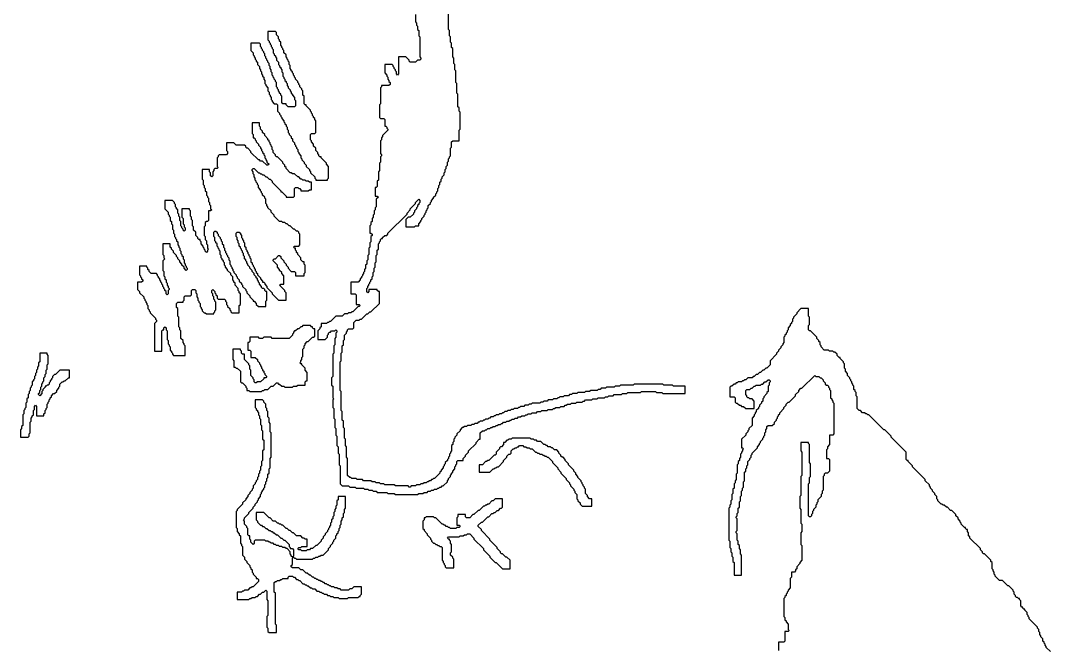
# Model space of a CAD drawing. Header units: metres. Extents: x 0 to 7998, y 2 to 10328.
# Drawn here: x 3656 to 5596, y 8276 to 9457 of the extents above; entities that cross this region are included whole.
import ezdxf

# ---------------------------------------------------------------- set-up
doc = ezdxf.new("R2010")
doc.units = ezdxf.units.M

msp = doc.modelspace()

# ---------------------------------------------------------------- linework, layer by layer
for points in [[(4400, 9468), (4400, 9454), (4402, 9452), (4402, 9448), (4404, 9446), (4404, 9440), (4406, 9438), (4406, 9428), (4408, 9426), (4408, 9388), (4410, 9386), (4410, 9384), (4408, 9382), (4404, 9382), (4400, 9378), (4390, 9378), (4388, 9380), (4388, 9382), (4382, 9388), (4368, 9388), (4368, 9356), (4366, 9354), (4364, 9356), (4364, 9360), (4362, 9362), (4362, 9364), (4360, 9366), (4360, 9368), (4358, 9370), (4358, 9372), (4356, 9374), (4342, 9374), (4342, 9358), (4346, 9354), (4346, 9352), (4348, 9350), (4348, 9346), (4350, 9344), (4350, 9342), (4352, 9340), (4352, 9336), (4350, 9334), (4336, 9334), (4336, 9332), (4334, 9330), (4334, 9300), (4332, 9298), (4332, 9274), (4334, 9272), (4340, 9272), (4342, 9270), (4342, 9258), (4344, 9258), (4346, 9256), (4346, 9254), (4348, 9252), (4348, 9250), (4338, 9240), (4338, 9238), (4336, 9236), (4336, 9232), (4334, 9230), (4334, 9206), (4336, 9204), (4336, 9202), (4334, 9200), (4334, 9190), (4332, 9188), (4332, 9174), (4330, 9172), (4330, 9156), (4328, 9154), (4328, 9144), (4326, 9142), (4324, 9142), (4324, 9126), (4328, 9126), (4330, 9124), (4326, 9120), (4326, 9106), (4324, 9104), (4324, 9100), (4322, 9098), (4322, 9092), (4320, 9090), (4320, 9086), (4318, 9084), (4318, 9078), (4316, 9076), (4316, 9072), (4314, 9070), (4314, 9056), (4316, 9056), (4318, 9054), (4318, 9052), (4316, 9050), (4316, 9040), (4314, 9038), (4314, 9030), (4312, 9028), (4312, 9016), (4310, 9014), (4310, 9006), (4308, 9004), (4308, 8998), (4306, 8996), (4306, 8990), (4304, 8988), (4304, 8984), (4302, 8982), (4302, 8980), (4300, 8978), (4300, 8976), (4298, 8974), (4298, 8972), (4296, 8970), (4296, 8968), (4292, 8964), (4278, 8964), (4278, 8942), (4286, 8942), (4288, 8940), (4288, 8922), (4294, 8922), (4296, 8920), (4294, 8918), (4292, 8918), (4282, 8908), (4280, 8908), (4278, 8906), (4274, 8906), (4272, 8904), (4266, 8904), (4262, 8900), (4250, 8900), (4240, 8890), (4238, 8890), (4236, 8888), (4234, 8888), (4232, 8886), (4222, 8886), (4222, 8880), (4220, 8878), (4220, 8876), (4216, 8872), (4216, 8856), (4230, 8856), (4234, 8860), (4234, 8864), (4236, 8866), (4236, 8868), (4238, 8870), (4240, 8870), (4242, 8872), (4248, 8872), (4250, 8874), (4252, 8872), (4252, 8870), (4250, 8868), (4250, 8860), (4248, 8858), (4248, 8846), (4246, 8844), (4246, 8830), (4244, 8828), (4244, 8786), (4242, 8784), (4242, 8770), (4244, 8768), (4244, 8746), (4246, 8744), (4244, 8742), (4244, 8728), (4246, 8726), (4246, 8708), (4248, 8706), (4248, 8690), (4250, 8688), (4250, 8676), (4252, 8674), (4252, 8656), (4254, 8654), (4254, 8642), (4256, 8640), (4256, 8620), (4258, 8618), (4258, 8584), (4262, 8580), (4274, 8580), (4276, 8578), (4286, 8578), (4288, 8576), (4302, 8576), (4304, 8574), (4310, 8574), (4312, 8572), (4318, 8572), (4320, 8570), (4326, 8570), (4328, 8568), (4346, 8568), (4348, 8566), (4360, 8566), (4362, 8564), (4404, 8564), (4406, 8566), (4414, 8566), (4416, 8568), (4422, 8568), (4424, 8570), (4428, 8570), (4430, 8572), (4434, 8572), (4436, 8574), (4440, 8574), (4442, 8576), (4444, 8576), (4446, 8578), (4448, 8578), (4450, 8580), (4452, 8580), (4460, 8588), (4460, 8590), (4462, 8592), (4462, 8594), (4466, 8598), (4466, 8600), (4468, 8602), (4468, 8604), (4470, 8606), (4470, 8608), (4474, 8612), (4474, 8616), (4476, 8618), (4476, 8620), (4478, 8622), (4478, 8626), (4480, 8628), (4490, 8628), (4490, 8632), (4494, 8636), (4494, 8638), (4500, 8644), (4500, 8646), (4514, 8660), (4514, 8662), (4520, 8668), (4522, 8668), (4522, 8680), (4526, 8684), (4530, 8684), (4532, 8686), (4534, 8686), (4536, 8688), (4540, 8688), (4542, 8690), (4544, 8690), (4546, 8692), (4550, 8692), (4552, 8694), (4554, 8694), (4556, 8696), (4560, 8696), (4562, 8698), (4564, 8698), (4566, 8700), (4570, 8700), (4572, 8702), (4576, 8702), (4578, 8704), (4580, 8704), (4582, 8706), (4586, 8706), (4588, 8708), (4592, 8708), (4594, 8710), (4598, 8710), (4600, 8712), (4606, 8712), (4608, 8714), (4610, 8714), (4612, 8716), (4618, 8716), (4620, 8718), (4628, 8718), (4630, 8720), (4636, 8720), (4638, 8722), (4648, 8722), (4650, 8724), (4658, 8724), (4660, 8726), (4662, 8726), (4664, 8728), (4672, 8728), (4674, 8730), (4680, 8730), (4682, 8732), (4684, 8732), (4686, 8734), (4692, 8734), (4694, 8736), (4702, 8736), (4704, 8738), (4714, 8738), (4716, 8740), (4718, 8740), (4720, 8742), (4732, 8742), (4734, 8744), (4742, 8744), (4744, 8746), (4756, 8746), (4758, 8748), (4762, 8748), (4764, 8750), (4772, 8750), (4774, 8752), (4788, 8752), (4790, 8754), (4798, 8754), (4800, 8756), (4824, 8756), (4826, 8758), (4852, 8758), (4854, 8756), (4864, 8756), (4866, 8754), (4908, 8754), (4908, 8768), (4886, 8768), (4884, 8770), (4868, 8770), (4866, 8772), (4812, 8772), (4810, 8770), (4786, 8770), (4784, 8768), (4776, 8768), (4774, 8766), (4760, 8766), (4758, 8764), (4750, 8764), (4748, 8762), (4744, 8762), (4742, 8760), (4730, 8760), (4728, 8758), (4720, 8758), (4718, 8756), (4706, 8756), (4704, 8754), (4696, 8754), (4694, 8752), (4690, 8752), (4688, 8750), (4680, 8750), (4678, 8748), (4672, 8748), (4670, 8746), (4668, 8746), (4666, 8744), (4660, 8744), (4658, 8742), (4650, 8742), (4648, 8740), (4642, 8740), (4640, 8738), (4636, 8738), (4634, 8736), (4620, 8736), (4618, 8734), (4614, 8734), (4612, 8732), (4606, 8732), (4604, 8730), (4598, 8730), (4596, 8728), (4594, 8728), (4592, 8726), (4586, 8726), (4584, 8724), (4580, 8724), (4578, 8722), (4574, 8722), (4572, 8720), (4568, 8720), (4566, 8718), (4564, 8718), (4562, 8716), (4558, 8716), (4556, 8714), (4552, 8714), (4550, 8712), (4548, 8712), (4546, 8710), (4542, 8710), (4540, 8708), (4538, 8708), (4536, 8706), (4532, 8706), (4530, 8704), (4528, 8704), (4526, 8702), (4522, 8702), (4520, 8700), (4518, 8700), (4516, 8698), (4512, 8698), (4510, 8696), (4506, 8696), (4504, 8694), (4498, 8694), (4496, 8692), (4492, 8692), (4490, 8690), (4488, 8690), (4484, 8686), (4484, 8684), (4478, 8678), (4478, 8676), (4474, 8672), (4474, 8670), (4472, 8668), (4472, 8664), (4470, 8662), (4470, 8658), (4468, 8656), (4468, 8646), (4466, 8644), (4466, 8642), (4464, 8640), (4464, 8636), (4462, 8634), (4462, 8632), (4460, 8630), (4460, 8628), (4456, 8624), (4456, 8622), (4454, 8620), (4454, 8618), (4452, 8616), (4452, 8614), (4448, 8610), (4448, 8608), (4446, 8606), (4446, 8604), (4436, 8594), (4434, 8594), (4432, 8592), (4430, 8592), (4428, 8590), (4426, 8590), (4424, 8588), (4422, 8588), (4420, 8586), (4416, 8586), (4414, 8584), (4410, 8584), (4408, 8582), (4402, 8582), (4400, 8580), (4392, 8580), (4390, 8578), (4388, 8578), (4386, 8580), (4362, 8580), (4360, 8582), (4342, 8582), (4340, 8584), (4334, 8584), (4332, 8586), (4326, 8586), (4324, 8588), (4318, 8588), (4316, 8590), (4302, 8590), (4300, 8592), (4290, 8592), (4288, 8594), (4280, 8594), (4278, 8596), (4276, 8596), (4272, 8600), (4272, 8632), (4270, 8634), (4270, 8654), (4268, 8656), (4268, 8668), (4266, 8670), (4266, 8688), (4264, 8690), (4264, 8702), (4262, 8704), (4262, 8720), (4260, 8722), (4260, 8758), (4258, 8760), (4258, 8814), (4260, 8816), (4260, 8830), (4262, 8832), (4262, 8844), (4264, 8846), (4264, 8854), (4266, 8856), (4266, 8864), (4270, 8868), (4270, 8870), (4272, 8872), (4272, 8874), (4274, 8876), (4282, 8876), (4284, 8878), (4284, 8888), (4288, 8892), (4294, 8892), (4296, 8894), (4298, 8894), (4308, 8904), (4310, 8904), (4314, 8908), (4316, 8908), (4332, 8924), (4332, 8946), (4330, 8946), (4328, 8948), (4328, 8950), (4312, 8950), (4312, 8946), (4310, 8944), (4308, 8946), (4308, 8952), (4310, 8954), (4310, 8956), (4312, 8958), (4312, 8960), (4314, 8962), (4314, 8964), (4316, 8966), (4316, 8968), (4318, 8970), (4318, 8974), (4320, 8976), (4320, 8982), (4322, 8984), (4322, 8990), (4324, 8992), (4324, 9000), (4326, 9002), (4326, 9014), (4328, 9016), (4328, 9024), (4330, 9026), (4330, 9036), (4332, 9038), (4332, 9040), (4334, 9042), (4334, 9044), (4336, 9046), (4338, 9046), (4338, 9048), (4342, 9052), (4346, 9052), (4348, 9054), (4348, 9056), (4384, 9092), (4384, 9094), (4390, 9100), (4390, 9102), (4400, 9112), (4400, 9114), (4406, 9120), (4408, 9118), (4408, 9114), (4406, 9112), (4406, 9110), (4404, 9108), (4404, 9106), (4402, 9104), (4402, 9102), (4398, 9098), (4398, 9096), (4396, 9094), (4396, 9092), (4390, 9086), (4386, 9086), (4382, 9082), (4382, 9068), (4398, 9068), (4400, 9070), (4406, 9070), (4406, 9074), (4410, 9078), (4410, 9080), (4412, 9082), (4412, 9084), (4416, 9088), (4416, 9090), (4418, 9092), (4418, 9094), (4420, 9096), (4420, 9098), (4422, 9100), (4422, 9102), (4424, 9104), (4424, 9108), (4428, 9112), (4428, 9114), (4430, 9116), (4430, 9118), (4434, 9122), (4434, 9124), (4438, 9128), (4438, 9130), (4440, 9132), (4440, 9134), (4442, 9136), (4442, 9140), (4444, 9142), (4444, 9146), (4446, 9148), (4446, 9152), (4448, 9154), (4448, 9158), (4450, 9160), (4450, 9162), (4454, 9166), (4454, 9170), (4456, 9172), (4456, 9176), (4458, 9178), (4458, 9182), (4460, 9184), (4460, 9190), (4462, 9192), (4462, 9196), (4464, 9198), (4464, 9200), (4466, 9202), (4466, 9216), (4468, 9218), (4468, 9228), (4470, 9230), (4482, 9230), (4482, 9250), (4484, 9252), (4484, 9284), (4482, 9286), (4482, 9292), (4480, 9294), (4480, 9318), (4478, 9320), (4478, 9338), (4476, 9340), (4476, 9362), (4474, 9364), (4474, 9374), (4472, 9376), (4472, 9386), (4470, 9388), (4470, 9404), (4468, 9406), (4468, 9414), (4466, 9416), (4466, 9426), (4464, 9428), (4464, 9438), (4462, 9440), (4462, 9472)], [(5596, 8268), (5588, 8276), (5588, 8278), (5586, 8280), (5586, 8282), (5584, 8284), (5584, 8286), (5582, 8288), (5582, 8292), (5578, 8296), (5578, 8298), (5576, 8300), (5576, 8304), (5574, 8306), (5574, 8310), (5572, 8312), (5572, 8314), (5556, 8330), (5556, 8332), (5554, 8334), (5554, 8336), (5552, 8338), (5552, 8342), (5548, 8346), (5548, 8348), (5546, 8348), (5544, 8350), (5544, 8352), (5542, 8352), (5540, 8354), (5540, 8364), (5538, 8366), (5538, 8368), (5536, 8368), (5534, 8370), (5532, 8370), (5530, 8372), (5530, 8374), (5528, 8376), (5528, 8380), (5526, 8382), (5526, 8384), (5518, 8392), (5516, 8392), (5506, 8402), (5500, 8402), (5492, 8410), (5492, 8412), (5490, 8414), (5490, 8418), (5488, 8420), (5488, 8422), (5486, 8424), (5486, 8436), (5484, 8438), (5484, 8440), (5472, 8452), (5470, 8452), (5468, 8454), (5468, 8456), (5464, 8460), (5464, 8462), (5444, 8482), (5444, 8484), (5442, 8486), (5442, 8492), (5440, 8494), (5440, 8498), (5438, 8498), (5436, 8500), (5436, 8502), (5434, 8502), (5428, 8508), (5428, 8510), (5426, 8512), (5426, 8514), (5422, 8518), (5422, 8520), (5418, 8524), (5418, 8526), (5410, 8534), (5408, 8534), (5402, 8540), (5400, 8540), (5396, 8544), (5394, 8544), (5392, 8546), (5390, 8546), (5384, 8552), (5384, 8554), (5382, 8556), (5382, 8560), (5378, 8564), (5378, 8566), (5374, 8570), (5374, 8572), (5370, 8576), (5370, 8578), (5368, 8580), (5368, 8582), (5360, 8590), (5360, 8592), (5336, 8616), (5336, 8618), (5328, 8626), (5328, 8628), (5326, 8628), (5324, 8630), (5324, 8644), (5296, 8672), (5296, 8674), (5284, 8686), (5282, 8686), (5254, 8714), (5252, 8714), (5250, 8716), (5248, 8716), (5246, 8718), (5242, 8718), (5238, 8722), (5236, 8722), (5232, 8726), (5232, 8748), (5230, 8750), (5230, 8756), (5228, 8758), (5228, 8760), (5226, 8762), (5226, 8768), (5224, 8770), (5224, 8772), (5222, 8774), (5222, 8776), (5220, 8778), (5220, 8780), (5218, 8782), (5218, 8784), (5214, 8788), (5214, 8792), (5210, 8796), (5210, 8800), (5208, 8802), (5208, 8810), (5206, 8812), (5206, 8814), (5200, 8820), (5200, 8822), (5198, 8822), (5194, 8826), (5194, 8828), (5190, 8832), (5188, 8832), (5186, 8834), (5180, 8834), (5178, 8836), (5170, 8836), (5164, 8842), (5164, 8844), (5162, 8846), (5162, 8850), (5160, 8852), (5160, 8854), (5156, 8858), (5156, 8860), (5144, 8872), (5142, 8872), (5140, 8874), (5140, 8882), (5142, 8884), (5142, 8898), (5140, 8900), (5140, 8914), (5126, 8914), (5118, 8906), (5118, 8904), (5112, 8898), (5112, 8896), (5110, 8894), (5110, 8890), (5108, 8888), (5108, 8886), (5106, 8884), (5106, 8882), (5102, 8878), (5102, 8874), (5100, 8872), (5100, 8870), (5098, 8868), (5098, 8866), (5096, 8864), (5096, 8862), (5094, 8860), (5094, 8850), (5092, 8848), (5092, 8846), (5088, 8842), (5088, 8840), (5084, 8836), (5084, 8834), (5080, 8830), (5080, 8828), (5068, 8816), (5068, 8808), (5062, 8802), (5060, 8802), (5056, 8798), (5054, 8798), (5050, 8794), (5048, 8794), (5044, 8790), (5042, 8790), (5038, 8786), (5036, 8786), (5034, 8784), (5026, 8784), (5022, 8780), (5020, 8780), (5018, 8778), (5016, 8778), (5014, 8776), (5008, 8776), (5006, 8774), (5004, 8774), (5002, 8772), (5000, 8772), (4996, 8768), (4994, 8768), (4992, 8766), (4992, 8748), (5000, 8748), (5002, 8746), (5002, 8738), (5004, 8736), (5006, 8736), (5010, 8732), (5012, 8732), (5014, 8730), (5018, 8730), (5022, 8726), (5038, 8726), (5038, 8740), (5034, 8744), (5030, 8744), (5028, 8746), (5026, 8746), (5024, 8748), (5024, 8750), (5022, 8752), (5022, 8760), (5024, 8762), (5030, 8762), (5032, 8764), (5034, 8764), (5038, 8768), (5040, 8768), (5042, 8770), (5050, 8770), (5052, 8772), (5054, 8772), (5058, 8776), (5060, 8776), (5064, 8780), (5066, 8780), (5068, 8778), (5068, 8776), (5066, 8774), (5066, 8770), (5064, 8768), (5064, 8758), (5062, 8756), (5062, 8754), (5056, 8748), (5056, 8746), (5054, 8744), (5054, 8740), (5052, 8738), (5052, 8736), (5048, 8732), (5048, 8730), (5046, 8728), (5046, 8726), (5042, 8722), (5042, 8720), (5040, 8718), (5040, 8716), (5038, 8714), (5038, 8712), (5034, 8708), (5034, 8694), (5028, 8688), (5028, 8686), (5026, 8684), (5026, 8682), (5022, 8678), (5022, 8676), (5014, 8668), (5014, 8652), (5016, 8652), (5018, 8650), (5016, 8648), (5016, 8646), (5014, 8644), (5014, 8642), (5012, 8640), (5012, 8634), (5010, 8632), (5010, 8628), (5008, 8626), (5008, 8622), (5006, 8620), (5006, 8604), (5004, 8602), (5004, 8592), (5002, 8590), (5002, 8586), (5000, 8584), (5000, 8576), (4998, 8574), (4998, 8566), (4996, 8564), (4996, 8554), (4994, 8552), (4994, 8546), (4992, 8544), (4992, 8540), (4990, 8538), (4990, 8478), (4992, 8476), (4992, 8464), (4994, 8462), (4994, 8456), (4996, 8454), (4996, 8448), (4998, 8446), (4998, 8438), (5000, 8436), (5000, 8412), (5014, 8412), (5014, 8450), (5012, 8452), (5012, 8460), (5010, 8462), (5010, 8468), (5008, 8470), (5008, 8476), (5006, 8478), (5006, 8490), (5004, 8492), (5004, 8494), (5006, 8496), (5006, 8518), (5004, 8520), (5004, 8522), (5006, 8524), (5006, 8528), (5008, 8530), (5008, 8538), (5010, 8540), (5010, 8550), (5012, 8552), (5012, 8560), (5014, 8562), (5014, 8570), (5016, 8572), (5016, 8576), (5018, 8578), (5018, 8588), (5020, 8590), (5020, 8606), (5022, 8608), (5022, 8612), (5024, 8614), (5024, 8618), (5026, 8620), (5026, 8626), (5030, 8630), (5030, 8632), (5032, 8634), (5032, 8638), (5034, 8640), (5034, 8642), (5044, 8652), (5044, 8654), (5048, 8658), (5048, 8660), (5050, 8662), (5050, 8664), (5054, 8668), (5054, 8670), (5056, 8672), (5056, 8674), (5058, 8676), (5058, 8680), (5060, 8682), (5060, 8686), (5062, 8688), (5062, 8692), (5064, 8694), (5072, 8694), (5076, 8698), (5076, 8700), (5080, 8704), (5080, 8706), (5082, 8708), (5082, 8710), (5084, 8712), (5084, 8714), (5086, 8716), (5086, 8718), (5094, 8726), (5094, 8728), (5098, 8732), (5098, 8734), (5102, 8738), (5104, 8738), (5116, 8750), (5116, 8752), (5122, 8758), (5122, 8760), (5126, 8764), (5128, 8764), (5152, 8788), (5154, 8786), (5160, 8786), (5162, 8784), (5164, 8784), (5168, 8780), (5168, 8778), (5172, 8774), (5172, 8772), (5174, 8770), (5176, 8770), (5178, 8768), (5178, 8766), (5180, 8764), (5180, 8762), (5182, 8760), (5182, 8746), (5184, 8744), (5184, 8742), (5186, 8740), (5186, 8738), (5188, 8736), (5188, 8678), (5186, 8676), (5180, 8676), (5180, 8658), (5176, 8654), (5176, 8650), (5174, 8648), (5174, 8632), (5178, 8632), (5180, 8630), (5180, 8608), (5176, 8604), (5172, 8604), (5170, 8602), (5170, 8600), (5168, 8598), (5168, 8572), (5166, 8570), (5166, 8566), (5164, 8564), (5164, 8560), (5158, 8554), (5158, 8550), (5156, 8548), (5156, 8546), (5154, 8544), (5154, 8540), (5150, 8536), (5150, 8534), (5148, 8532), (5148, 8528), (5146, 8526), (5146, 8524), (5144, 8522), (5142, 8522), (5140, 8524), (5140, 8584), (5142, 8586), (5142, 8596), (5144, 8598), (5144, 8622), (5142, 8624), (5142, 8658), (5140, 8660), (5140, 8662), (5126, 8662), (5126, 8646), (5128, 8644), (5128, 8600), (5126, 8598), (5126, 8562), (5124, 8560), (5124, 8538), (5126, 8536), (5126, 8510), (5128, 8508), (5128, 8494), (5126, 8492), (5126, 8470), (5128, 8468), (5128, 8440), (5124, 8436), (5124, 8434), (5118, 8428), (5118, 8424), (5116, 8422), (5116, 8420), (5114, 8418), (5108, 8418), (5108, 8408), (5106, 8406), (5106, 8388), (5102, 8384), (5102, 8382), (5100, 8380), (5100, 8378), (5098, 8376), (5098, 8374), (5096, 8372), (5096, 8370), (5094, 8368), (5094, 8334), (5096, 8332), (5096, 8328), (5098, 8326), (5098, 8324), (5102, 8320), (5102, 8310), (5104, 8308), (5102, 8306), (5096, 8306), (5096, 8288), (5094, 8286), (5084, 8286), (5084, 8270)]]:
    msp.add_lwpolyline(points)
for points in [[(4122, 9436), (4122, 9420), (4124, 9418), (4124, 9416), (4126, 9414), (4126, 9412), (4128, 9410), (4128, 9408), (4130, 9406), (4130, 9404), (4132, 9402), (4132, 9396), (4134, 9394), (4134, 9392), (4136, 9390), (4136, 9388), (4138, 9386), (4138, 9382), (4142, 9378), (4142, 9374), (4144, 9372), (4144, 9370), (4146, 9368), (4146, 9366), (4148, 9364), (4148, 9360), (4150, 9358), (4150, 9352), (4152, 9350), (4152, 9348), (4154, 9346), (4154, 9344), (4156, 9342), (4156, 9340), (4158, 9338), (4158, 9334), (4160, 9332), (4160, 9330), (4164, 9326), (4164, 9324), (4166, 9322), (4166, 9320), (4168, 9318), (4168, 9316), (4172, 9312), (4172, 9308), (4174, 9306), (4174, 9296), (4172, 9294), (4160, 9294), (4156, 9298), (4156, 9300), (4150, 9300), (4148, 9302), (4148, 9314), (4146, 9316), (4146, 9318), (4144, 9320), (4144, 9322), (4142, 9324), (4142, 9326), (4140, 9328), (4140, 9330), (4138, 9332), (4138, 9340), (4136, 9342), (4136, 9344), (4134, 9346), (4134, 9348), (4132, 9350), (4132, 9352), (4130, 9354), (4130, 9358), (4128, 9360), (4128, 9364), (4126, 9366), (4126, 9370), (4124, 9372), (4124, 9376), (4122, 9378), (4122, 9380), (4120, 9382), (4120, 9384), (4118, 9386), (4118, 9388), (4116, 9390), (4116, 9394), (4114, 9396), (4114, 9398), (4112, 9400), (4112, 9402), (4110, 9404), (4110, 9406), (4108, 9408), (4108, 9412), (4106, 9414), (4090, 9414), (4090, 9400), (4094, 9396), (4094, 9392), (4096, 9390), (4096, 9388), (4098, 9386), (4098, 9384), (4100, 9382), (4100, 9380), (4102, 9378), (4102, 9374), (4106, 9370), (4106, 9366), (4108, 9364), (4108, 9362), (4110, 9360), (4110, 9356), (4112, 9354), (4112, 9352), (4114, 9350), (4114, 9346), (4116, 9344), (4116, 9338), (4118, 9336), (4118, 9334), (4122, 9330), (4122, 9324), (4124, 9322), (4124, 9318), (4126, 9316), (4126, 9314), (4128, 9312), (4128, 9308), (4130, 9306), (4130, 9304), (4134, 9300), (4138, 9300), (4140, 9298), (4140, 9286), (4144, 9282), (4144, 9280), (4146, 9278), (4146, 9276), (4148, 9274), (4148, 9272), (4152, 9268), (4152, 9266), (4154, 9264), (4154, 9262), (4156, 9260), (4156, 9258), (4158, 9256), (4158, 9252), (4160, 9250), (4160, 9246), (4162, 9244), (4162, 9242), (4166, 9238), (4166, 9236), (4168, 9234), (4168, 9230), (4172, 9226), (4172, 9224), (4174, 9222), (4174, 9220), (4176, 9218), (4176, 9216), (4178, 9214), (4178, 9210), (4180, 9208), (4180, 9206), (4184, 9202), (4184, 9198), (4186, 9196), (4186, 9194), (4190, 9190), (4190, 9188), (4194, 9184), (4194, 9182), (4200, 9176), (4200, 9174), (4202, 9172), (4202, 9170), (4210, 9162), (4210, 9160), (4212, 9158), (4212, 9156), (4234, 9156), (4234, 9158), (4236, 9160), (4236, 9182), (4232, 9186), (4232, 9188), (4222, 9198), (4222, 9200), (4220, 9200), (4218, 9202), (4218, 9204), (4216, 9206), (4216, 9208), (4212, 9212), (4212, 9216), (4208, 9220), (4208, 9224), (4204, 9228), (4204, 9230), (4202, 9232), (4202, 9242), (4204, 9244), (4210, 9244), (4212, 9246), (4212, 9268), (4210, 9270), (4210, 9272), (4208, 9274), (4208, 9276), (4206, 9278), (4206, 9280), (4204, 9282), (4204, 9284), (4202, 9286), (4202, 9288), (4194, 9296), (4194, 9298), (4192, 9298), (4190, 9300), (4190, 9314), (4188, 9316), (4188, 9324), (4186, 9326), (4186, 9328), (4182, 9332), (4182, 9334), (4180, 9336), (4180, 9338), (4178, 9340), (4178, 9342), (4174, 9346), (4174, 9348), (4172, 9350), (4172, 9352), (4170, 9354), (4170, 9356), (4168, 9358), (4168, 9360), (4166, 9362), (4166, 9364), (4164, 9366), (4164, 9372), (4162, 9374), (4162, 9378), (4160, 9380), (4160, 9382), (4158, 9384), (4158, 9386), (4156, 9388), (4156, 9392), (4152, 9396), (4152, 9400), (4150, 9402), (4150, 9404), (4148, 9406), (4148, 9408), (4146, 9410), (4146, 9416), (4144, 9418), (4144, 9420), (4142, 9422), (4142, 9426), (4138, 9430), (4138, 9434), (4136, 9436)], [(4092, 9264), (4092, 9244), (4094, 9242), (4094, 9236), (4096, 9236), (4098, 9234), (4098, 9232), (4100, 9230), (4100, 9228), (4104, 9224), (4104, 9222), (4108, 9218), (4108, 9216), (4110, 9214), (4110, 9212), (4112, 9210), (4112, 9208), (4114, 9206), (4114, 9204), (4116, 9202), (4116, 9198), (4118, 9196), (4118, 9194), (4120, 9192), (4120, 9190), (4124, 9186), (4122, 9184), (4120, 9184), (4112, 9192), (4108, 9192), (4106, 9194), (4104, 9194), (4090, 9208), (4090, 9210), (4084, 9216), (4082, 9216), (4080, 9218), (4080, 9220), (4078, 9222), (4062, 9222), (4058, 9226), (4044, 9226), (4044, 9212), (4046, 9210), (4046, 9206), (4044, 9204), (4030, 9204), (4028, 9202), (4028, 9200), (4026, 9198), (4026, 9182), (4028, 9180), (4026, 9178), (4022, 9178), (4020, 9176), (4020, 9174), (4018, 9172), (4018, 9164), (4016, 9162), (4014, 9164), (4014, 9170), (4012, 9172), (4012, 9176), (3998, 9176), (3998, 9158), (4000, 9156), (4000, 9148), (4002, 9146), (4002, 9142), (4004, 9140), (4004, 9136), (4006, 9134), (4006, 9128), (4008, 9126), (4008, 9124), (4010, 9122), (4010, 9116), (4012, 9114), (4012, 9110), (4014, 9108), (4014, 9102), (4016, 9100), (4014, 9098), (4010, 9098), (4010, 9080), (4008, 9078), (4006, 9078), (4004, 9076), (4004, 9070), (4002, 9068), (4002, 9052), (4004, 9050), (4004, 9044), (4006, 9042), (4006, 9036), (4008, 9034), (4008, 9028), (4010, 9026), (4008, 9024), (4008, 9022), (4006, 9020), (4004, 9022), (4004, 9024), (4002, 9026), (4002, 9028), (4000, 9030), (4000, 9032), (3996, 9036), (3996, 9040), (3994, 9042), (3994, 9044), (3992, 9044), (3990, 9046), (3990, 9048), (3986, 9052), (3986, 9058), (3982, 9062), (3982, 9068), (3980, 9070), (3980, 9080), (3978, 9082), (3978, 9086), (3976, 9088), (3976, 9098), (3974, 9100), (3974, 9102), (3960, 9102), (3960, 9086), (3962, 9084), (3962, 9074), (3964, 9072), (3964, 9068), (3966, 9066), (3966, 9062), (3964, 9060), (3962, 9062), (3962, 9064), (3960, 9066), (3960, 9068), (3958, 9070), (3958, 9078), (3956, 9080), (3956, 9086), (3954, 9088), (3954, 9092), (3952, 9094), (3952, 9100), (3950, 9102), (3950, 9104), (3948, 9106), (3948, 9110), (3946, 9112), (3946, 9114), (3942, 9118), (3928, 9118), (3928, 9102), (3934, 9096), (3934, 9092), (3936, 9090), (3936, 9088), (3938, 9086), (3938, 9080), (3940, 9078), (3940, 9074), (3942, 9072), (3942, 9064), (3944, 9062), (3944, 9056), (3946, 9054), (3946, 9050), (3948, 9048), (3948, 9046), (3950, 9044), (3950, 9042), (3952, 9040), (3952, 9034), (3954, 9032), (3954, 9030), (3956, 9028), (3956, 9024), (3958, 9022), (3958, 9018), (3960, 9016), (3960, 9014), (3962, 9012), (3962, 9008), (3964, 9006), (3964, 9000), (3966, 8998), (3966, 8996), (3968, 8994), (3968, 8992), (3970, 8990), (3970, 8988), (3968, 8986), (3964, 8990), (3964, 8992), (3960, 8996), (3960, 8998), (3956, 9002), (3956, 9004), (3952, 9008), (3952, 9010), (3950, 9012), (3950, 9014), (3944, 9020), (3944, 9022), (3940, 9026), (3940, 9028), (3938, 9030), (3938, 9036), (3924, 9036), (3924, 9016), (3926, 9014), (3926, 9010), (3928, 9008), (3924, 9004), (3924, 8986), (3926, 8984), (3926, 8976), (3928, 8974), (3928, 8970), (3930, 8968), (3930, 8964), (3932, 8962), (3932, 8958), (3934, 8956), (3934, 8954), (3936, 8952), (3936, 8950), (3934, 8948), (3934, 8942), (3932, 8940), (3930, 8942), (3930, 8946), (3928, 8948), (3928, 8950), (3926, 8952), (3926, 8954), (3924, 8956), (3924, 8958), (3922, 8960), (3922, 8962), (3920, 8964), (3920, 8966), (3918, 8968), (3918, 8970), (3916, 8972), (3916, 8974), (3914, 8976), (3914, 8978), (3912, 8980), (3902, 8980), (3898, 8984), (3898, 8986), (3896, 8988), (3896, 8990), (3894, 8992), (3894, 8994), (3880, 8994), (3880, 8978), (3882, 8976), (3882, 8974), (3884, 8972), (3884, 8970), (3886, 8968), (3886, 8966), (3884, 8964), (3876, 8964), (3876, 8950), (3880, 8946), (3880, 8944), (3888, 8936), (3888, 8934), (3890, 8932), (3890, 8930), (3892, 8928), (3892, 8926), (3894, 8924), (3894, 8922), (3896, 8920), (3896, 8914), (3898, 8912), (3898, 8910), (3900, 8908), (3900, 8906), (3910, 8896), (3910, 8894), (3912, 8892), (3912, 8890), (3908, 8886), (3908, 8834), (3922, 8834), (3922, 8872), (3924, 8874), (3926, 8874), (3926, 8878), (3928, 8880), (3930, 8878), (3930, 8874), (3932, 8872), (3932, 8856), (3934, 8854), (3934, 8848), (3936, 8846), (3936, 8844), (3938, 8842), (3938, 8836), (3940, 8834), (3940, 8832), (3942, 8830), (3942, 8828), (3944, 8826), (3966, 8826), (3966, 8844), (3964, 8846), (3964, 8848), (3962, 8850), (3962, 8854), (3958, 8858), (3958, 8872), (3956, 8874), (3956, 8878), (3954, 8880), (3954, 8898), (3952, 8900), (3952, 8914), (3950, 8916), (3950, 8924), (3952, 8926), (3962, 8926), (3962, 8928), (3964, 8930), (3964, 8936), (3966, 8938), (3976, 8938), (3978, 8940), (3978, 8948), (3980, 8950), (3984, 8950), (3986, 8948), (3986, 8944), (3988, 8942), (3988, 8936), (3990, 8934), (3990, 8930), (3992, 8928), (3992, 8926), (3994, 8924), (3994, 8918), (3996, 8916), (3996, 8914), (3998, 8912), (3998, 8910), (4002, 8906), (4004, 8906), (4006, 8904), (4020, 8904), (4020, 8906), (4022, 8908), (4022, 8910), (4024, 8912), (4024, 8926), (4022, 8928), (4022, 8930), (4020, 8932), (4020, 8936), (4018, 8938), (4018, 8942), (4016, 8944), (4016, 8948), (4018, 8950), (4022, 8946), (4022, 8944), (4024, 8942), (4024, 8940), (4026, 8938), (4026, 8934), (4028, 8932), (4040, 8932), (4042, 8930), (4042, 8928), (4044, 8926), (4044, 8922), (4046, 8920), (4046, 8918), (4050, 8914), (4050, 8912), (4052, 8910), (4052, 8908), (4054, 8906), (4068, 8906), (4068, 8920), (4070, 8922), (4070, 8942), (4068, 8944), (4068, 8946), (4066, 8948), (4066, 8952), (4060, 8958), (4060, 8962), (4058, 8964), (4058, 8966), (4056, 8968), (4056, 8974), (4052, 8978), (4052, 8980), (4046, 8986), (4046, 8988), (4042, 8992), (4042, 8994), (4040, 8996), (4040, 9000), (4038, 9002), (4038, 9004), (4036, 9006), (4036, 9008), (4034, 9010), (4034, 9014), (4032, 9016), (4032, 9022), (4030, 9024), (4030, 9026), (4028, 9028), (4028, 9030), (4026, 9032), (4026, 9036), (4024, 9038), (4024, 9040), (4022, 9042), (4022, 9048), (4020, 9050), (4020, 9058), (4022, 9060), (4024, 9060), (4026, 9058), (4026, 9056), (4028, 9054), (4028, 9052), (4032, 9048), (4032, 9046), (4034, 9044), (4034, 9042), (4036, 9040), (4036, 9036), (4038, 9034), (4038, 9030), (4040, 9028), (4040, 9024), (4042, 9022), (4042, 9020), (4044, 9018), (4044, 9016), (4046, 9014), (4046, 9012), (4048, 9010), (4048, 9006), (4050, 9004), (4050, 8998), (4052, 8996), (4052, 8994), (4054, 8992), (4054, 8990), (4056, 8988), (4056, 8986), (4058, 8984), (4058, 8982), (4062, 8978), (4062, 8976), (4064, 8974), (4064, 8972), (4068, 8968), (4068, 8966), (4072, 8962), (4072, 8960), (4074, 8958), (4074, 8956), (4080, 8950), (4080, 8948), (4082, 8946), (4082, 8944), (4088, 8938), (4088, 8936), (4094, 8930), (4094, 8928), (4096, 8928), (4100, 8924), (4100, 8922), (4104, 8918), (4118, 8918), (4118, 8928), (4120, 8930), (4120, 8946), (4118, 8946), (4116, 8948), (4116, 8950), (4114, 8952), (4112, 8952), (4110, 8954), (4110, 8956), (4106, 8960), (4106, 8962), (4104, 8964), (4104, 8966), (4102, 8968), (4102, 8970), (4100, 8972), (4100, 8974), (4096, 8978), (4096, 8980), (4092, 8984), (4092, 8986), (4088, 8990), (4088, 8992), (4084, 8996), (4084, 8998), (4082, 9000), (4082, 9002), (4080, 9004), (4080, 9006), (4078, 9008), (4078, 9012), (4076, 9014), (4076, 9018), (4074, 9020), (4074, 9022), (4072, 9024), (4072, 9026), (4070, 9028), (4070, 9030), (4068, 9032), (4068, 9036), (4066, 9038), (4066, 9042), (4064, 9044), (4064, 9048), (4062, 9050), (4062, 9056), (4064, 9058), (4068, 9058), (4070, 9056), (4070, 9054), (4072, 9052), (4072, 9048), (4074, 9046), (4074, 9044), (4076, 9042), (4076, 9040), (4078, 9038), (4078, 9032), (4080, 9030), (4080, 9026), (4082, 9024), (4082, 9022), (4084, 9020), (4084, 9018), (4086, 9016), (4086, 9014), (4088, 9012), (4088, 9010), (4090, 9008), (4090, 9002), (4092, 9000), (4092, 8998), (4094, 8996), (4094, 8994), (4096, 8992), (4096, 8990), (4098, 8988), (4098, 8986), (4100, 8984), (4100, 8982), (4102, 8980), (4102, 8978), (4108, 8972), (4108, 8970), (4112, 8966), (4112, 8964), (4114, 8964), (4116, 8962), (4116, 8960), (4120, 8956), (4120, 8954), (4130, 8944), (4130, 8942), (4142, 8930), (4156, 8930), (4156, 8944), (4154, 8946), (4154, 8948), (4144, 8958), (4146, 8960), (4152, 8960), (4152, 8976), (4148, 8980), (4148, 8982), (4144, 8986), (4144, 8988), (4140, 8992), (4140, 8996), (4132, 9004), (4132, 9006), (4134, 9008), (4136, 9008), (4142, 9014), (4144, 9014), (4146, 9012), (4146, 9010), (4152, 9004), (4152, 9002), (4156, 8998), (4156, 8996), (4160, 8992), (4160, 8990), (4166, 8984), (4172, 8984), (4174, 8982), (4174, 8976), (4190, 8976), (4190, 8980), (4192, 8982), (4192, 8996), (4190, 8998), (4190, 9002), (4188, 9002), (4184, 9006), (4184, 9010), (4178, 9016), (4178, 9018), (4176, 9020), (4176, 9022), (4174, 9024), (4174, 9028), (4172, 9028), (4170, 9030), (4172, 9032), (4180, 9032), (4182, 9034), (4182, 9054), (4180, 9056), (4180, 9058), (4178, 9060), (4176, 9060), (4172, 9064), (4170, 9064), (4164, 9070), (4162, 9070), (4158, 9074), (4156, 9074), (4154, 9076), (4150, 9076), (4148, 9078), (4144, 9078), (4134, 9088), (4134, 9090), (4128, 9096), (4128, 9098), (4122, 9104), (4122, 9106), (4120, 9108), (4120, 9110), (4118, 9112), (4118, 9120), (4116, 9122), (4116, 9124), (4112, 9128), (4112, 9130), (4110, 9132), (4110, 9134), (4108, 9136), (4108, 9138), (4104, 9142), (4104, 9146), (4102, 9148), (4102, 9150), (4100, 9152), (4100, 9154), (4098, 9156), (4098, 9160), (4096, 9162), (4096, 9166), (4094, 9168), (4094, 9172), (4092, 9174), (4092, 9176), (4094, 9178), (4096, 9178), (4104, 9170), (4106, 9170), (4108, 9168), (4110, 9168), (4112, 9166), (4114, 9166), (4118, 9162), (4120, 9162), (4124, 9158), (4126, 9158), (4130, 9154), (4130, 9152), (4146, 9136), (4146, 9134), (4148, 9134), (4156, 9126), (4156, 9124), (4170, 9124), (4172, 9126), (4172, 9140), (4174, 9142), (4178, 9142), (4180, 9140), (4182, 9140), (4184, 9138), (4184, 9136), (4198, 9136), (4200, 9138), (4204, 9138), (4204, 9152), (4200, 9152), (4198, 9154), (4194, 9154), (4192, 9156), (4188, 9156), (4186, 9158), (4184, 9158), (4180, 9162), (4178, 9162), (4172, 9168), (4168, 9168), (4166, 9170), (4164, 9170), (4156, 9178), (4156, 9180), (4154, 9182), (4154, 9184), (4150, 9188), (4150, 9190), (4140, 9200), (4138, 9200), (4136, 9202), (4136, 9204), (4132, 9208), (4132, 9212), (4130, 9214), (4130, 9218), (4128, 9220), (4128, 9222), (4126, 9224), (4126, 9226), (4124, 9228), (4124, 9230), (4122, 9232), (4122, 9234), (4116, 9240), (4116, 9242), (4112, 9246), (4112, 9248), (4108, 9252), (4108, 9256), (4106, 9258), (4106, 9264)], [(4188, 8882), (4186, 8880), (4184, 8880), (4180, 8876), (4178, 8876), (4174, 8872), (4172, 8872), (4170, 8870), (4170, 8868), (4168, 8866), (4168, 8864), (4162, 8858), (4130, 8858), (4128, 8860), (4114, 8860), (4112, 8858), (4106, 8858), (4104, 8860), (4088, 8860), (4088, 8852), (4086, 8850), (4084, 8850), (4084, 8836), (4088, 8836), (4090, 8834), (4090, 8822), (4098, 8822), (4102, 8818), (4102, 8816), (4106, 8812), (4106, 8810), (4108, 8808), (4108, 8806), (4110, 8804), (4110, 8802), (4112, 8800), (4112, 8798), (4114, 8796), (4114, 8794), (4116, 8792), (4116, 8790), (4120, 8786), (4118, 8784), (4114, 8784), (4114, 8782), (4108, 8776), (4102, 8776), (4100, 8774), (4098, 8774), (4096, 8776), (4096, 8780), (4094, 8782), (4094, 8784), (4090, 8788), (4090, 8798), (4088, 8800), (4088, 8806), (4086, 8808), (4086, 8810), (4078, 8818), (4078, 8828), (4074, 8828), (4072, 8830), (4072, 8834), (4070, 8836), (4070, 8838), (4056, 8838), (4056, 8818), (4058, 8816), (4058, 8804), (4060, 8804), (4062, 8802), (4064, 8802), (4070, 8796), (4070, 8776), (4072, 8774), (4074, 8774), (4080, 8768), (4080, 8766), (4082, 8764), (4082, 8760), (4086, 8760), (4088, 8758), (4110, 8758), (4112, 8760), (4114, 8760), (4116, 8762), (4122, 8762), (4128, 8768), (4132, 8768), (4138, 8774), (4140, 8774), (4142, 8772), (4144, 8772), (4148, 8768), (4152, 8768), (4154, 8766), (4168, 8766), (4170, 8768), (4176, 8768), (4178, 8770), (4192, 8770), (4192, 8776), (4194, 8778), (4196, 8778), (4196, 8794), (4192, 8798), (4192, 8802), (4186, 8808), (4186, 8810), (4184, 8810), (4182, 8812), (4184, 8814), (4184, 8816), (4186, 8818), (4186, 8822), (4188, 8824), (4188, 8838), (4190, 8840), (4190, 8844), (4192, 8846), (4192, 8848), (4196, 8852), (4198, 8852), (4206, 8860), (4208, 8860), (4210, 8862), (4210, 8876), (4208, 8876), (4206, 8878), (4206, 8880), (4204, 8880), (4202, 8882)], [(3692, 8830), (3692, 8814), (3690, 8812), (3690, 8806), (3688, 8804), (3688, 8800), (3686, 8798), (3686, 8794), (3684, 8792), (3684, 8788), (3682, 8786), (3682, 8782), (3680, 8780), (3680, 8778), (3678, 8776), (3678, 8770), (3676, 8768), (3676, 8766), (3674, 8764), (3674, 8760), (3672, 8758), (3672, 8754), (3670, 8752), (3670, 8746), (3668, 8744), (3668, 8738), (3666, 8736), (3666, 8728), (3664, 8726), (3664, 8724), (3662, 8722), (3662, 8716), (3660, 8714), (3660, 8694), (3658, 8692), (3658, 8688), (3656, 8686), (3656, 8672), (3670, 8672), (3672, 8674), (3672, 8678), (3674, 8680), (3674, 8700), (3676, 8702), (3676, 8708), (3678, 8710), (3678, 8712), (3680, 8714), (3680, 8722), (3682, 8724), (3682, 8730), (3684, 8732), (3686, 8730), (3686, 8712), (3700, 8712), (3700, 8716), (3702, 8718), (3702, 8722), (3704, 8724), (3704, 8726), (3706, 8728), (3706, 8734), (3708, 8736), (3708, 8738), (3710, 8740), (3710, 8742), (3712, 8744), (3712, 8746), (3714, 8748), (3714, 8750), (3718, 8754), (3720, 8754), (3724, 8758), (3724, 8760), (3728, 8764), (3728, 8766), (3730, 8768), (3730, 8772), (3734, 8776), (3736, 8776), (3738, 8778), (3740, 8778), (3746, 8784), (3748, 8784), (3748, 8798), (3730, 8798), (3722, 8790), (3720, 8790), (3716, 8786), (3716, 8784), (3714, 8782), (3714, 8780), (3712, 8778), (3712, 8776), (3710, 8774), (3710, 8772), (3708, 8770), (3706, 8770), (3704, 8768), (3702, 8768), (3702, 8766), (3698, 8762), (3698, 8760), (3696, 8758), (3696, 8754), (3692, 8750), (3690, 8752), (3690, 8754), (3692, 8756), (3692, 8760), (3694, 8762), (3694, 8766), (3696, 8768), (3696, 8772), (3698, 8774), (3698, 8776), (3700, 8778), (3700, 8784), (3702, 8786), (3702, 8790), (3704, 8792), (3704, 8798), (3706, 8800), (3706, 8808), (3708, 8810), (3708, 8826), (3706, 8828), (3706, 8830)], [(4098, 8742), (4098, 8728), (4100, 8726), (4100, 8724), (4102, 8722), (4102, 8720), (4104, 8718), (4104, 8714), (4106, 8712), (4106, 8708), (4108, 8706), (4108, 8696), (4110, 8694), (4110, 8686), (4112, 8684), (4112, 8668), (4114, 8666), (4114, 8648), (4112, 8646), (4112, 8628), (4110, 8626), (4110, 8618), (4108, 8616), (4108, 8610), (4106, 8608), (4106, 8604), (4104, 8602), (4104, 8598), (4102, 8596), (4102, 8592), (4100, 8590), (4100, 8588), (4098, 8586), (4098, 8584), (4094, 8580), (4094, 8576), (4092, 8574), (4092, 8572), (4088, 8568), (4088, 8566), (4084, 8562), (4084, 8560), (4080, 8556), (4080, 8554), (4074, 8548), (4074, 8546), (4064, 8536), (4064, 8534), (4062, 8532), (4062, 8502), (4064, 8500), (4064, 8494), (4068, 8490), (4068, 8488), (4070, 8486), (4070, 8472), (4072, 8470), (4072, 8468), (4074, 8466), (4074, 8450), (4078, 8446), (4078, 8442), (4082, 8438), (4082, 8436), (4088, 8430), (4088, 8428), (4090, 8426), (4090, 8424), (4092, 8422), (4092, 8418), (4094, 8416), (4094, 8414), (4100, 8408), (4100, 8406), (4102, 8406), (4104, 8404), (4104, 8400), (4094, 8390), (4092, 8390), (4090, 8388), (4088, 8388), (4084, 8384), (4078, 8384), (4076, 8382), (4074, 8382), (4072, 8380), (4064, 8380), (4064, 8366), (4086, 8366), (4088, 8368), (4090, 8368), (4092, 8370), (4098, 8370), (4100, 8372), (4102, 8372), (4106, 8376), (4108, 8376), (4112, 8380), (4114, 8380), (4118, 8384), (4120, 8382), (4120, 8366), (4122, 8364), (4122, 8336), (4120, 8334), (4120, 8314), (4122, 8312), (4122, 8306), (4124, 8304), (4138, 8304), (4138, 8318), (4136, 8320), (4136, 8378), (4134, 8380), (4134, 8398), (4136, 8400), (4138, 8400), (4140, 8402), (4144, 8402), (4146, 8404), (4148, 8404), (4150, 8406), (4160, 8406), (4160, 8408), (4162, 8410), (4168, 8410), (4170, 8408), (4172, 8408), (4176, 8404), (4178, 8404), (4180, 8402), (4182, 8402), (4188, 8396), (4190, 8396), (4192, 8394), (4194, 8394), (4196, 8392), (4198, 8392), (4202, 8388), (4204, 8388), (4206, 8386), (4210, 8386), (4214, 8382), (4218, 8382), (4220, 8380), (4222, 8380), (4224, 8378), (4226, 8378), (4228, 8376), (4232, 8376), (4234, 8374), (4238, 8374), (4240, 8372), (4244, 8372), (4246, 8370), (4254, 8370), (4256, 8368), (4272, 8368), (4274, 8370), (4292, 8370), (4294, 8372), (4296, 8372), (4296, 8374), (4298, 8376), (4298, 8390), (4284, 8390), (4280, 8386), (4276, 8386), (4274, 8384), (4260, 8384), (4258, 8386), (4254, 8386), (4252, 8388), (4248, 8388), (4246, 8390), (4242, 8390), (4240, 8392), (4238, 8392), (4236, 8394), (4234, 8394), (4232, 8396), (4230, 8396), (4228, 8398), (4226, 8398), (4224, 8400), (4222, 8400), (4220, 8402), (4218, 8402), (4216, 8404), (4214, 8404), (4212, 8406), (4210, 8406), (4208, 8408), (4206, 8408), (4202, 8412), (4200, 8412), (4196, 8416), (4194, 8416), (4188, 8422), (4184, 8422), (4180, 8426), (4168, 8426), (4166, 8428), (4166, 8430), (4168, 8432), (4168, 8444), (4170, 8446), (4172, 8444), (4174, 8444), (4176, 8442), (4206, 8442), (4208, 8444), (4210, 8444), (4212, 8446), (4216, 8446), (4218, 8448), (4220, 8448), (4222, 8450), (4226, 8450), (4236, 8460), (4236, 8462), (4240, 8466), (4240, 8468), (4244, 8472), (4244, 8474), (4246, 8476), (4246, 8478), (4250, 8482), (4250, 8486), (4252, 8488), (4252, 8490), (4254, 8492), (4254, 8494), (4256, 8496), (4256, 8500), (4258, 8502), (4258, 8506), (4260, 8508), (4260, 8514), (4262, 8516), (4262, 8520), (4264, 8522), (4264, 8528), (4266, 8530), (4266, 8536), (4268, 8538), (4268, 8560), (4254, 8560), (4254, 8554), (4252, 8552), (4252, 8544), (4250, 8542), (4250, 8538), (4248, 8536), (4248, 8532), (4246, 8530), (4246, 8524), (4244, 8522), (4244, 8518), (4242, 8516), (4242, 8512), (4240, 8510), (4240, 8506), (4238, 8504), (4238, 8502), (4236, 8500), (4236, 8498), (4234, 8496), (4234, 8494), (4230, 8490), (4230, 8488), (4226, 8484), (4226, 8482), (4222, 8478), (4222, 8476), (4214, 8468), (4212, 8468), (4206, 8462), (4202, 8462), (4200, 8460), (4196, 8460), (4194, 8458), (4186, 8458), (4184, 8460), (4180, 8460), (4178, 8462), (4180, 8464), (4184, 8464), (4186, 8466), (4196, 8466), (4196, 8480), (4192, 8480), (4190, 8482), (4188, 8482), (4184, 8486), (4176, 8486), (4170, 8492), (4168, 8492), (4164, 8496), (4162, 8496), (4158, 8500), (4156, 8500), (4150, 8506), (4148, 8506), (4146, 8508), (4144, 8508), (4142, 8510), (4140, 8510), (4136, 8514), (4132, 8514), (4126, 8520), (4124, 8520), (4114, 8530), (4100, 8530), (4100, 8516), (4102, 8514), (4102, 8512), (4108, 8506), (4110, 8506), (4112, 8504), (4114, 8504), (4118, 8500), (4120, 8500), (4124, 8496), (4126, 8496), (4128, 8494), (4130, 8494), (4132, 8492), (4134, 8492), (4138, 8488), (4140, 8488), (4146, 8482), (4148, 8482), (4152, 8478), (4154, 8478), (4162, 8470), (4162, 8466), (4164, 8464), (4164, 8462), (4168, 8462), (4170, 8460), (4170, 8448), (4168, 8446), (4166, 8448), (4166, 8450), (4164, 8452), (4164, 8456), (4158, 8462), (4156, 8462), (4154, 8464), (4150, 8464), (4148, 8466), (4144, 8466), (4142, 8468), (4138, 8468), (4136, 8470), (4134, 8470), (4132, 8472), (4128, 8472), (4126, 8474), (4124, 8474), (4122, 8476), (4118, 8476), (4116, 8478), (4098, 8478), (4096, 8476), (4096, 8472), (4094, 8470), (4090, 8474), (4090, 8478), (4088, 8480), (4088, 8486), (4086, 8486), (4084, 8488), (4084, 8500), (4082, 8502), (4082, 8504), (4078, 8508), (4078, 8514), (4076, 8516), (4078, 8518), (4078, 8520), (4086, 8528), (4086, 8530), (4094, 8538), (4094, 8540), (4098, 8544), (4098, 8546), (4102, 8550), (4102, 8552), (4104, 8554), (4104, 8556), (4108, 8560), (4108, 8564), (4110, 8566), (4110, 8568), (4112, 8570), (4112, 8572), (4114, 8574), (4114, 8576), (4116, 8578), (4116, 8582), (4118, 8584), (4118, 8588), (4120, 8590), (4120, 8594), (4122, 8596), (4122, 8602), (4124, 8604), (4124, 8612), (4126, 8614), (4126, 8632), (4128, 8634), (4128, 8680), (4126, 8682), (4126, 8698), (4124, 8700), (4124, 8708), (4122, 8710), (4122, 8720), (4120, 8722), (4120, 8726), (4118, 8728), (4118, 8734), (4114, 8738), (4114, 8740), (4112, 8742)], [(4582, 8670), (4580, 8668), (4576, 8668), (4574, 8666), (4572, 8666), (4568, 8662), (4566, 8662), (4566, 8658), (4562, 8654), (4560, 8654), (4558, 8652), (4558, 8650), (4552, 8644), (4552, 8640), (4550, 8638), (4548, 8638), (4538, 8628), (4536, 8628), (4534, 8626), (4532, 8626), (4526, 8620), (4520, 8620), (4520, 8606), (4540, 8606), (4546, 8612), (4548, 8612), (4550, 8614), (4552, 8614), (4554, 8616), (4556, 8616), (4566, 8626), (4566, 8628), (4572, 8634), (4572, 8636), (4576, 8640), (4578, 8640), (4580, 8642), (4580, 8646), (4584, 8650), (4586, 8650), (4588, 8652), (4590, 8652), (4592, 8654), (4594, 8654), (4596, 8656), (4602, 8656), (4604, 8654), (4608, 8654), (4610, 8652), (4614, 8652), (4616, 8650), (4620, 8650), (4626, 8644), (4628, 8644), (4630, 8642), (4632, 8642), (4634, 8640), (4638, 8640), (4640, 8638), (4642, 8638), (4644, 8636), (4646, 8636), (4648, 8634), (4650, 8634), (4658, 8626), (4658, 8624), (4668, 8614), (4668, 8612), (4674, 8606), (4674, 8604), (4684, 8594), (4684, 8592), (4690, 8586), (4690, 8584), (4692, 8582), (4692, 8580), (4698, 8574), (4698, 8572), (4700, 8570), (4700, 8568), (4704, 8564), (4704, 8556), (4706, 8554), (4706, 8552), (4710, 8548), (4710, 8546), (4714, 8542), (4732, 8542), (4732, 8556), (4728, 8556), (4724, 8560), (4724, 8562), (4720, 8566), (4720, 8574), (4718, 8576), (4718, 8578), (4716, 8580), (4716, 8582), (4714, 8584), (4714, 8586), (4712, 8588), (4712, 8590), (4706, 8596), (4706, 8598), (4702, 8602), (4702, 8604), (4698, 8608), (4698, 8610), (4688, 8620), (4688, 8622), (4682, 8628), (4682, 8630), (4678, 8634), (4676, 8634), (4674, 8636), (4674, 8638), (4670, 8642), (4670, 8644), (4666, 8648), (4662, 8648), (4658, 8652), (4656, 8652), (4654, 8654), (4650, 8654), (4648, 8656), (4646, 8656), (4644, 8658), (4642, 8658), (4636, 8664), (4630, 8664), (4628, 8666), (4624, 8666), (4622, 8668), (4618, 8668), (4616, 8670)], [(4550, 8556), (4546, 8552), (4544, 8552), (4538, 8546), (4536, 8546), (4534, 8544), (4532, 8544), (4530, 8542), (4528, 8542), (4520, 8534), (4518, 8534), (4510, 8526), (4508, 8526), (4502, 8520), (4496, 8520), (4494, 8522), (4494, 8526), (4480, 8526), (4480, 8522), (4478, 8520), (4478, 8506), (4482, 8506), (4484, 8504), (4482, 8502), (4478, 8502), (4476, 8500), (4466, 8500), (4464, 8502), (4462, 8502), (4460, 8504), (4458, 8504), (4456, 8506), (4454, 8506), (4452, 8508), (4450, 8508), (4438, 8520), (4436, 8520), (4434, 8522), (4420, 8522), (4418, 8520), (4416, 8520), (4416, 8516), (4414, 8514), (4414, 8500), (4416, 8498), (4416, 8496), (4422, 8490), (4422, 8488), (4428, 8482), (4428, 8480), (4430, 8478), (4430, 8476), (4434, 8472), (4436, 8472), (4438, 8470), (4440, 8470), (4442, 8468), (4444, 8468), (4446, 8466), (4448, 8466), (4450, 8464), (4450, 8440), (4452, 8438), (4452, 8436), (4454, 8434), (4454, 8432), (4456, 8430), (4456, 8428), (4458, 8426), (4472, 8426), (4472, 8442), (4470, 8444), (4470, 8446), (4466, 8450), (4466, 8454), (4468, 8456), (4468, 8470), (4466, 8472), (4466, 8476), (4464, 8478), (4464, 8480), (4462, 8480), (4460, 8482), (4462, 8484), (4482, 8484), (4484, 8486), (4490, 8486), (4492, 8488), (4496, 8488), (4498, 8490), (4502, 8490), (4510, 8482), (4510, 8480), (4528, 8462), (4528, 8460), (4540, 8448), (4540, 8446), (4550, 8436), (4552, 8436), (4564, 8424), (4578, 8424), (4578, 8440), (4572, 8446), (4570, 8446), (4564, 8452), (4562, 8452), (4560, 8454), (4560, 8456), (4554, 8462), (4554, 8464), (4540, 8478), (4540, 8480), (4524, 8496), (4524, 8498), (4518, 8504), (4518, 8506), (4524, 8512), (4526, 8512), (4536, 8522), (4538, 8522), (4544, 8528), (4546, 8528), (4548, 8530), (4550, 8530), (4554, 8534), (4556, 8534), (4560, 8538), (4562, 8538), (4564, 8540), (4564, 8556)]]:
    msp.add_lwpolyline(points, close=True)

doc.saveas('drawing.dxf')
